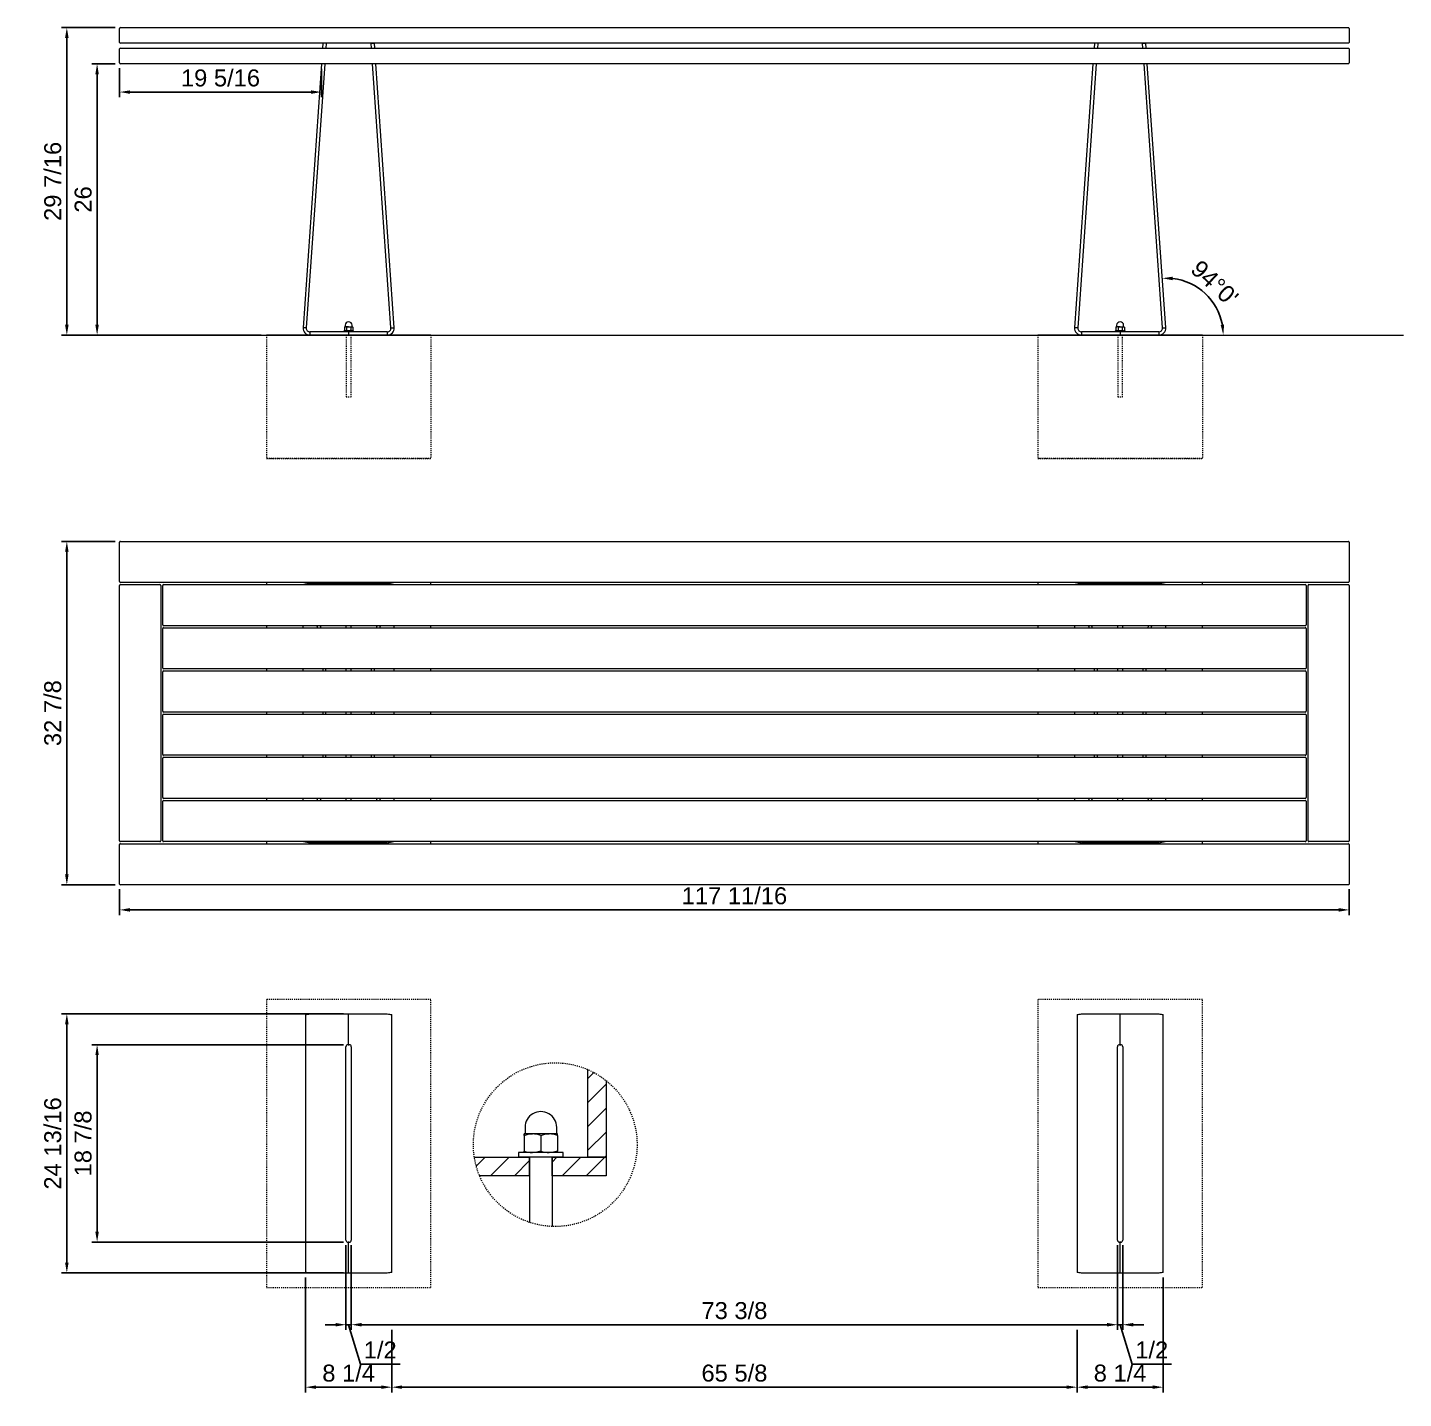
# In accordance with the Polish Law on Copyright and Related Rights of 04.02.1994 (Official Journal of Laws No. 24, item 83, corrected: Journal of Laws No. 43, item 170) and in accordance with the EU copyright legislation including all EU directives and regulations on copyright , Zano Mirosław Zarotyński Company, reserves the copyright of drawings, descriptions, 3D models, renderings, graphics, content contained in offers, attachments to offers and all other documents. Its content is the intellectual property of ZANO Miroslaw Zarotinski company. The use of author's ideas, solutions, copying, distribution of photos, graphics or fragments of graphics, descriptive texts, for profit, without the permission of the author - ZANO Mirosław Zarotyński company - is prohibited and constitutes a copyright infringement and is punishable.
# Model space of a CAD drawing. Header units: inches. Extents: x -2 to 199, y -1 to 130.
# Drawn here: x -2.4 to 129.3, y -1.5 to 129.7 of the extents above; entities that cross this region are included whole.
import ezdxf

# ---------------------------------------------------------------- set-up
doc = ezdxf.new("R2010")
doc.units = ezdxf.units.IN
doc.linetypes.add('HIDDEN', pattern=[1.905, 1.27, -0.635])
for name, color, linetype, lineweight in [('ZANO_R', 7, 'Continuous', 0), ('ZANO_R_przerywana', 250, 'HIDDEN', 0), ('ZANO_W', 1, 'Continuous', 0)]:
    doc.layers.add(name, color=color, linetype=linetype, lineweight=lineweight)
doc.styles.get("Standard").update_dxf_attribs({"font": 'arial.ttf'})
doc.dimstyles.new('amerykanie', dxfattribs={"dimtxt": 50, "dimasz": 50, "dimexe": 0.5, "dimexo": 0.5, "dimgap": 1, "dimtad": 1, "dimdec": 0, "dimzin": 0, "dimlunit": 5, "dimtxsty": 'Standard', "dimcen": 0.09, "dimclrd": 1, "dimclre": 1, "dimclrt": 1, "dimazin": 0, "dimtfac": 1, "dimtdec": 0, "dimtmove": 0, "dimatfit": 3, "dimfxl": 1, "dimtzin": 0, "dimarcsym": 1})

# ---------------------------------------------------------------- blocks, each defined once
blk = doc.blocks.new('*D366')
at = {"layer": 'ZANO_W', "color": 1, "lineweight": -2}
for p, q in [((6.01, 126.24), (3.78, 126.24)), ((4.28, 125.24), (4.28, 101.26)), ((19.98, 100.26), (3.78, 100.26))]:
    blk.add_line(p, q, dxfattribs=at)
at = {"layer": 'ZANO_W', "color": 1}
for points in [[(4.44, 125.24), (4.11, 125.24), (4.28, 126.24)], [(4.11, 101.26), (4.44, 101.26), (4.28, 100.26)]]:
    blk.add_solid(points, dxfattribs=at)
at = {"layer": 'ZANO_W', "color": 1, "insert": (2.95, 113.25), "char_height": 1.625, "attachment_point": 5, "rotation": 90}
blk.add_mtext('26', dxfattribs=at)
blk = doc.blocks.new('*D367')
at = {"layer": 'ZANO_W', "color": 1, "lineweight": -2}
for p, q in [((6.01, 129.7), (0.88, 129.7)), ((1.38, 128.7), (1.38, 101.26)), ((19.98, 100.26), (0.88, 100.26))]:
    blk.add_line(p, q, dxfattribs=at)
at = {"layer": 'ZANO_W', "color": 1}
for points in [[(1.55, 128.7), (1.21, 128.7), (1.38, 129.7)], [(1.21, 101.26), (1.55, 101.26), (1.38, 100.26)]]:
    blk.add_solid(points, dxfattribs=at)
at = {"layer": 'ZANO_W', "color": 1, "insert": (0.04, 114.98), "char_height": 1.625, "attachment_point": 5, "rotation": 90}
blk.add_mtext('29 7/16', dxfattribs=at)
blk = doc.blocks.new('*D368')
at = {"layer": 'ZANO_W', "color": 1, "lineweight": -2}
for p, q in [((6.43, 125.82), (6.43, 123.03)), ((25.76, 125.74), (25.76, 123.03)), ((7.43, 123.53), (24.76, 123.53))]:
    blk.add_line(p, q, dxfattribs=at)
at = {"layer": 'ZANO_W', "color": 1}
for points in [[(7.43, 123.69), (7.43, 123.36), (6.43, 123.53)], [(24.76, 123.36), (24.76, 123.69), (25.76, 123.53)]]:
    blk.add_solid(points, dxfattribs=at)
at = {"layer": 'ZANO_W', "color": 1, "insert": (16.09, 124.87), "char_height": 1.625, "attachment_point": 5}
blk.add_mtext('19 5/16', dxfattribs=at)
blk = doc.blocks.new('*D369')
at = {"layer": 'ZANO_W', "color": 1, "lineweight": -2}
for p, q in [((6.01, 80.53), (0.88, 80.53)), ((1.38, 79.53), (1.38, 48.66)), ((6.01, 47.66), (0.88, 47.66))]:
    blk.add_line(p, q, dxfattribs=at)
at = {"layer": 'ZANO_W', "color": 1}
for points in [[(1.55, 79.53), (1.21, 79.53), (1.38, 80.53)], [(1.21, 48.66), (1.55, 48.66), (1.38, 47.66)]]:
    blk.add_solid(points, dxfattribs=at)
at = {"layer": 'ZANO_W', "color": 1, "insert": (0.04, 64.09), "char_height": 1.625, "attachment_point": 5, "rotation": 90}
blk.add_mtext('32 7/8', dxfattribs=at)
blk = doc.blocks.new('*D370')
at = {"layer": 'ZANO_W', "color": 1, "lineweight": -2}
for p, q in [((27.86, 32.36), (3.78, 32.36)), ((4.28, 31.36), (4.28, 14.46)), ((27.86, 13.46), (3.78, 13.46))]:
    blk.add_line(p, q, dxfattribs=at)
at = {"layer": 'ZANO_W', "color": 1}
for points in [[(4.44, 31.36), (4.11, 31.36), (4.28, 32.36)], [(4.11, 14.46), (4.44, 14.46), (4.28, 13.46)]]:
    blk.add_solid(points, dxfattribs=at)
at = {"layer": 'ZANO_W', "color": 1, "insert": (2.94, 22.91), "char_height": 1.625, "attachment_point": 5, "rotation": 90}
blk.add_mtext('18 7/8', dxfattribs=at)
blk = doc.blocks.new('*D371')
at = {"layer": 'ZANO_W', "color": 1, "lineweight": -2}
for p, q in [((27.86, 35.31), (0.88, 35.31)), ((1.38, 11.51), (1.38, 34.31)), ((27.86, 10.51), (0.88, 10.51))]:
    blk.add_line(p, q, dxfattribs=at)
at = {"layer": 'ZANO_W', "color": 1}
for points in [[(1.55, 34.31), (1.21, 34.31), (1.38, 35.31)], [(1.21, 11.51), (1.55, 11.51), (1.38, 10.51)]]:
    blk.add_solid(points, dxfattribs=at)
at = {"layer": 'ZANO_W', "color": 1, "insert": (0.04, 22.91), "char_height": 1.625, "attachment_point": 5, "rotation": 90}
blk.add_mtext('24 13/16', dxfattribs=at)
blk = doc.blocks.new('*D372')
at = {"layer": 'ZANO_W', "color": 1, "lineweight": -2}
for p, q in [((28.1, 13.16), (28.1, 5.06)), ((28.61, 13.16), (28.61, 5.06)), ((27.1, 5.56), (26.1, 5.56)), ((28.1, 5.56), (28.61, 5.56)), ((29.49, 1.79), (28.36, 5.56)), ((29.61, 5.56), (30.61, 5.56)), ((33.28, 1.79), (29.49, 1.79))]:
    blk.add_line(p, q, dxfattribs=at)
at = {"layer": 'ZANO_W', "color": 1}
for points in [[(27.1, 5.39), (27.1, 5.73), (28.1, 5.56)], [(29.61, 5.73), (29.61, 5.39), (28.61, 5.56)]]:
    blk.add_solid(points, dxfattribs=at)
at = {"layer": 'ZANO_W', "color": 1, "insert": (31.38, 3.13), "char_height": 1.625, "attachment_point": 5}
blk.add_mtext('1/2', dxfattribs=at)
blk = doc.blocks.new('*D373')
at = {"layer": 'ZANO_W', "color": 1, "lineweight": -2}
for p, q in [((28.61, 13.16), (28.61, 5.06)), ((101.96, 13.16), (101.96, 5.06)), ((29.61, 5.56), (100.96, 5.56))]:
    blk.add_line(p, q, dxfattribs=at)
at = {"layer": 'ZANO_W', "color": 1}
for points in [[(29.61, 5.73), (29.61, 5.39), (28.61, 5.56)], [(100.96, 5.39), (100.96, 5.73), (101.96, 5.56)]]:
    blk.add_solid(points, dxfattribs=at)
at = {"layer": 'ZANO_W', "color": 1, "insert": (65.29, 6.9), "char_height": 1.625, "attachment_point": 5}
blk.add_mtext('73 3/8', dxfattribs=at)
blk = doc.blocks.new('*D374')
at = {"layer": 'ZANO_W', "color": 1, "lineweight": -2}
for p, q in [((101.96, 13.16), (101.96, 5.06)), ((102.47, 13.16), (102.47, 5.06)), ((100.96, 5.56), (99.96, 5.56)), ((101.96, 5.56), (102.47, 5.56)), ((103.35, 1.79), (102.21, 5.56)), ((103.47, 5.56), (104.47, 5.56)), ((107.13, 1.79), (103.35, 1.79))]:
    blk.add_line(p, q, dxfattribs=at)
at = {"layer": 'ZANO_W', "color": 1}
for points in [[(100.96, 5.39), (100.96, 5.73), (101.96, 5.56)], [(103.47, 5.73), (103.47, 5.39), (102.47, 5.56)]]:
    blk.add_solid(points, dxfattribs=at)
at = {"layer": 'ZANO_W', "color": 1, "insert": (105.24, 3.13), "char_height": 1.625, "attachment_point": 5}
blk.add_mtext('1/2', dxfattribs=at)
blk = doc.blocks.new('*D376')
at = {"layer": 'ZANO_W', "color": 1, "lineweight": -2}
blk.add_arc((106.63, 100.26), 5.46, 10.5038, 83.4962, dxfattribs=at)
at = {"layer": 'ZANO_W', "color": 1}
for points in [[(107.25, 105.86), (107.25, 105.52), (106.25, 105.71)], [(111.84, 101.24), (112.17, 101.27), (112.09, 100.26)]]:
    blk.add_solid(points, dxfattribs=at)
at = {"layer": 'ZANO_W', "color": 1, "insert": (111.27, 105.24), "char_height": 1.625, "attachment_point": 5, "rotation": 317}
blk.add_mtext("94%%d0'", dxfattribs=at)
blk = doc.blocks.new('*D377')
at = {"layer": 'ZANO_W', "color": 1, "lineweight": -2}
for p, q in [((6.43, 47.24), (6.43, 44.76)), ((124.14, 47.24), (124.14, 44.76)), ((7.43, 45.26), (123.14, 45.26))]:
    blk.add_line(p, q, dxfattribs=at)
at = {"layer": 'ZANO_W', "color": 1}
for points in [[(7.43, 45.43), (7.43, 45.09), (6.43, 45.26)], [(123.14, 45.09), (123.14, 45.43), (124.14, 45.26)]]:
    blk.add_solid(points, dxfattribs=at)
at = {"layer": 'ZANO_W', "color": 1, "insert": (65.29, 46.6), "char_height": 1.625, "attachment_point": 5}
blk.add_mtext('117 11/16', dxfattribs=at)
blk = doc.blocks.new('*D378')
at = {"layer": 'ZANO_W', "color": 1, "lineweight": -2}
for p, q in [((24.23, 10.07), (24.23, -0.92)), ((32.48, 5.06), (32.48, -0.92)), ((25.23, -0.42), (31.48, -0.42))]:
    blk.add_line(p, q, dxfattribs=at)
at = {"layer": 'ZANO_W', "color": 1}
for points in [[(25.23, -0.25), (25.23, -0.58), (24.23, -0.42)], [(31.48, -0.58), (31.48, -0.25), (32.48, -0.42)]]:
    blk.add_solid(points, dxfattribs=at)
at = {"layer": 'ZANO_W', "color": 1, "insert": (28.36, 0.92), "char_height": 1.625, "attachment_point": 5}
blk.add_mtext('8 1/4', dxfattribs=at)
blk = doc.blocks.new('*D379')
at = {"layer": 'ZANO_W', "color": 1, "lineweight": -2}
for p, q in [((32.48, 5.06), (32.48, -0.92)), ((98.09, 5.06), (98.09, -0.92)), ((33.48, -0.42), (97.09, -0.42))]:
    blk.add_line(p, q, dxfattribs=at)
at = {"layer": 'ZANO_W', "color": 1}
for points in [[(33.48, -0.25), (33.48, -0.58), (32.48, -0.42)], [(97.09, -0.58), (97.09, -0.25), (98.09, -0.42)]]:
    blk.add_solid(points, dxfattribs=at)
at = {"layer": 'ZANO_W', "color": 1, "insert": (65.29, 0.92), "char_height": 1.625, "attachment_point": 5}
blk.add_mtext('65 5/8', dxfattribs=at)
blk = doc.blocks.new('*D380')
at = {"layer": 'ZANO_W', "color": 1, "lineweight": -2}
for p, q in [((106.34, 10.07), (106.34, -0.92)), ((98.09, 5.06), (98.09, -0.92)), ((99.09, -0.42), (105.34, -0.42))]:
    blk.add_line(p, q, dxfattribs=at)
at = {"layer": 'ZANO_W', "color": 1}
for points in [[(99.09, -0.25), (99.09, -0.58), (98.09, -0.42)], [(105.34, -0.58), (105.34, -0.25), (106.34, -0.42)]]:
    blk.add_solid(points, dxfattribs=at)
at = {"layer": 'ZANO_W', "color": 1, "insert": (102.21, 0.92), "char_height": 1.625, "attachment_point": 5}
blk.add_mtext('8 1/4', dxfattribs=at)

msp = doc.modelspace()

# ---------------------------------------------------------------- linework, layer by layer
at = {"layer": 'ZANO_R'}
for p, q in [((6.4275, 128.28693), (6.4275, 129.62551)), ((6.50624, 129.70425), (124.06526, 129.70425)), ((124.144, 129.62551), (124.144, 128.28693)), ((124.06526, 128.20819), (6.50624, 128.20819)), ((25.89347, 128.20742), (25.86049, 127.73575)), ((26.20767, 128.18545), (25.89347, 128.20742)), ((26.20767, 128.18545), (26.17622, 127.73575)), ((30.50559, 128.18545), (30.81978, 128.20742)), ((30.53703, 127.73575), (30.50559, 128.18545)), ((30.85276, 127.73575), (30.81978, 128.20742)), ((99.75172, 128.20742), (99.71874, 127.73575)), ((100.06591, 128.18545), (99.75172, 128.20742)), ((100.06591, 128.18545), (100.03447, 127.73575)), ((104.36383, 128.18545), (104.67803, 128.20742)), ((104.39528, 127.73575), (104.36383, 128.18545)), ((104.71101, 127.73575), (104.67803, 128.20742)), ((6.4275, 126.31842), (6.4275, 127.65701)), ((6.50624, 127.73575), (124.06526, 127.73575)), ((124.144, 127.65701), (124.144, 126.31842)), ((124.06526, 126.23968), (6.50624, 126.23968)), ((25.75588, 126.23968), (23.98937, 100.9775)), ((26.07161, 126.23968), (24.30357, 100.95553)), ((32.40969, 100.95553), (30.64165, 126.23968)), ((32.72388, 100.9775), (30.95738, 126.23968)), ((99.61412, 126.23968), (97.84762, 100.9775)), ((99.92985, 126.23968), (98.16181, 100.95553)), ((106.26793, 100.95553), (104.49989, 126.23968)), ((106.58213, 100.9775), (104.81562, 126.23968)), ((4.53395, 100.26152), (129.33882, 100.26152)), ((20.48261, 100.26152), (36.23064, 100.26152)), ((36.23064, 100.26152), (20.48261, 100.26152)), ((24.30357, 100.95553), (23.98937, 100.9775)), ((24.65703, 100.57648), (24.65703, 100.26152)), ((28.35663, 100.57648), (24.65703, 100.57648)), ((27.88419, 100.6749), (27.88419, 100.57648)), ((27.88419, 100.6749), (28.82907, 100.6749)), ((28.0023, 101.06861), (27.94748, 101.03696)), ((27.94748, 101.03696), (27.94748, 100.70655)), ((27.94748, 100.70655), (28.0023, 100.6749)), ((28.0023, 101.06861), (28.04977, 101.06861)), ((28.02198, 101.2064), (28.02198, 101.07845)), ((28.35663, 101.06861), (28.04977, 101.06861)), ((28.12087, 100.26152), (28.59238, 100.26152)), ((28.12087, 100.26152), (28.59238, 100.26152)), ((28.15205, 101.03696), (28.15205, 100.70655)), ((28.35663, 101.06861), (28.66349, 101.06861)), ((32.05622, 100.57648), (28.35663, 100.57648)), ((28.35663, 100.57648), (28.35663, 100.26152)), ((28.5612, 101.03696), (28.5612, 100.70655)), ((28.66349, 101.06861), (28.71096, 101.06861)), ((28.69127, 101.07845), (28.69127, 101.2064)), ((28.76577, 101.03696), (28.71096, 101.06861)), ((28.71096, 100.6749), (28.76577, 100.70655)), ((28.76577, 101.03696), (28.76577, 100.70655)), ((28.82907, 100.57648), (28.82907, 100.6749)), ((32.05622, 100.57648), (32.05622, 100.26152)), ((32.40969, 100.95553), (32.72388, 100.9775)), ((94.34086, 100.26152), (110.08889, 100.26152)), ((110.08889, 100.26152), (94.34086, 100.26152)), ((98.16181, 100.95553), (97.84762, 100.9775)), ((98.51528, 100.57648), (98.51528, 100.26152)), ((102.21487, 100.57648), (98.51528, 100.57648)), ((101.74243, 100.6749), (101.74243, 100.57648)), ((101.74243, 100.6749), (102.68731, 100.6749)), ((101.86054, 101.06861), (101.80573, 101.03696)), ((101.80573, 101.03696), (101.80573, 100.70655)), ((101.80573, 100.70655), (101.86054, 100.6749)), ((101.86054, 101.06861), (101.90801, 101.06861)), ((101.88023, 101.2064), (101.88023, 101.07845)), ((102.21487, 101.06861), (101.90801, 101.06861)), ((101.97912, 100.26152), (102.45063, 100.26152)), ((101.97912, 100.26152), (102.45063, 100.26152)), ((102.0103, 101.03696), (102.0103, 100.70655)), ((102.21487, 101.06861), (102.52173, 101.06861)), ((105.91447, 100.57648), (102.21487, 100.57648)), ((102.21487, 100.57648), (102.21487, 100.26152)), ((102.41945, 101.03696), (102.41945, 100.70655)), ((102.52173, 101.06861), (102.5692, 101.06861)), ((102.54952, 101.07845), (102.54952, 101.2064)), ((102.62402, 101.03696), (102.5692, 101.06861)), ((102.5692, 100.6749), (102.62402, 100.70655)), ((102.62402, 101.03696), (102.62402, 100.70655)), ((102.68731, 100.57648), (102.68731, 100.6749)), ((105.91447, 100.57648), (105.91447, 100.26152)), ((106.26793, 100.95553), (106.58213, 100.9775)), ((6.4275, 76.67277), (6.4275, 80.4523)), ((6.50624, 80.53104), (124.06526, 80.53104)), ((124.144, 80.4523), (124.144, 76.67277)), ((124.06526, 76.59403), (6.50624, 76.59403)), ((20.48261, 76.59403), (20.48261, 76.39718)), ((24.65703, 76.49561), (28.35663, 76.49561)), ((28.35663, 76.39718), (28.35663, 76.49561)), ((28.35663, 76.49561), (32.05622, 76.49561)), ((36.23064, 76.39718), (36.23064, 76.59403)), ((94.34086, 76.59403), (94.34086, 76.39718)), ((98.51528, 76.49561), (102.21487, 76.49561)), ((102.21487, 76.39718), (102.21487, 76.49561)), ((102.21487, 76.49561), (105.91447, 76.49561)), ((110.08889, 76.39718), (110.08889, 76.59403)), ((6.4275, 51.86963), (6.4275, 76.31844)), ((6.50624, 76.39718), (10.28577, 76.39718)), ((10.36451, 76.31844), (10.36451, 51.86963)), ((10.56136, 72.53892), (10.56136, 76.31844)), ((10.6401, 76.39718), (119.9314, 76.39718)), ((120.01014, 76.31844), (120.01014, 72.53892)), ((120.20699, 51.86963), (120.20699, 76.31844)), ((120.28573, 76.39718), (124.06526, 76.39718)), ((124.144, 76.31844), (124.144, 51.86963)), ((119.9314, 72.46018), (10.6401, 72.46018)), ((20.48261, 72.46018), (20.48261, 72.26333)), ((23.98774, 72.46018), (23.98774, 72.26333)), ((25.3117, 72.46018), (25.37857, 72.26333)), ((25.62589, 72.46018), (25.69276, 72.26333)), ((28.10072, 72.46018), (28.10072, 72.26333)), ((28.61253, 72.26333), (28.61253, 72.46018)), ((31.02049, 72.26333), (31.08737, 72.46018)), ((31.33469, 72.26333), (31.40156, 72.46018)), ((32.72551, 72.26333), (32.72551, 72.46018)), ((36.23064, 72.26333), (36.23064, 72.46018)), ((94.34086, 72.46018), (94.34086, 72.26333)), ((97.84599, 72.46018), (97.84599, 72.26333)), ((99.16994, 72.46018), (99.23681, 72.26333)), ((99.48413, 72.46018), (99.55101, 72.26333)), ((101.95897, 72.46018), (101.95897, 72.26333)), ((102.47078, 72.26333), (102.47078, 72.46018)), ((104.87874, 72.26333), (104.94561, 72.46018)), ((105.19293, 72.26333), (105.2598, 72.46018)), ((106.58376, 72.26333), (106.58376, 72.46018)), ((110.08889, 72.26333), (110.08889, 72.46018)), ((10.56136, 68.40506), (10.56136, 72.18459)), ((10.6401, 72.26333), (119.9314, 72.26333)), ((120.01014, 72.18459), (120.01014, 68.40506)), ((10.56136, 64.2712), (10.56136, 68.05073)), ((119.9314, 68.32632), (10.6401, 68.32632)), ((10.6401, 68.12947), (119.9314, 68.12947)), ((20.48261, 68.32632), (20.48261, 68.12947)), ((23.98774, 68.32632), (23.98774, 68.12947)), ((25.87151, 68.32632), (25.87151, 68.12947)), ((26.1857, 68.12947), (26.1857, 68.32632)), ((28.10072, 68.32632), (28.10072, 68.12947)), ((28.61253, 68.12947), (28.61253, 68.32632)), ((30.52756, 68.32632), (30.52756, 68.12947)), ((30.84175, 68.12947), (30.84175, 68.32632)), ((32.72551, 68.12947), (32.72551, 68.32632)), ((36.23064, 68.12947), (36.23064, 68.32632)), ((94.34086, 68.32632), (94.34086, 68.12947)), ((97.84599, 68.32632), (97.84599, 68.12947)), ((99.72975, 68.32632), (99.72975, 68.12947)), ((100.04394, 68.12947), (100.04394, 68.32632)), ((101.95897, 68.32632), (101.95897, 68.12947)), ((102.47078, 68.12947), (102.47078, 68.32632)), ((104.3858, 68.32632), (104.3858, 68.12947)), ((104.69999, 68.12947), (104.69999, 68.32632)), ((106.58376, 68.12947), (106.58376, 68.32632)), ((110.08889, 68.12947), (110.08889, 68.32632)), ((120.01014, 68.05073), (120.01014, 64.2712)), ((10.56136, 60.13735), (10.56136, 63.91687)), ((119.9314, 64.19246), (10.6401, 64.19246)), ((10.6401, 63.99561), (119.9314, 63.99561)), ((20.48261, 64.19246), (20.48261, 63.99561)), ((23.98774, 64.19246), (23.98774, 63.99561)), ((25.87151, 64.19246), (25.87151, 63.99561)), ((26.1857, 63.99561), (26.1857, 64.19246)), ((28.10072, 64.19246), (28.10072, 63.99561)), ((28.61253, 63.99561), (28.61253, 64.19246)), ((30.52756, 64.19246), (30.52756, 63.99561)), ((30.84175, 63.99561), (30.84175, 64.19246)), ((32.72551, 63.99561), (32.72551, 64.19246)), ((36.23064, 63.99561), (36.23064, 64.19246)), ((94.34086, 64.19246), (94.34086, 63.99561)), ((97.84599, 64.19246), (97.84599, 63.99561)), ((99.72975, 64.19246), (99.72975, 63.99561)), ((100.04394, 63.99561), (100.04394, 64.19246)), ((101.95897, 64.19246), (101.95897, 63.99561)), ((102.47078, 63.99561), (102.47078, 64.19246)), ((104.3858, 64.19246), (104.3858, 63.99561)), ((104.69999, 63.99561), (104.69999, 64.19246)), ((106.58376, 63.99561), (106.58376, 64.19246)), ((110.08889, 63.99561), (110.08889, 64.19246)), ((120.01014, 63.91687), (120.01014, 60.13735)), ((10.56136, 56.00349), (10.56136, 59.78301)), ((119.9314, 60.05861), (10.6401, 60.05861)), ((10.6401, 59.86175), (119.9314, 59.86175)), ((20.48261, 60.05861), (20.48261, 59.86175)), ((23.98774, 60.05861), (23.98774, 59.86175)), ((25.87151, 60.05861), (25.87151, 59.86175)), ((26.1857, 59.86175), (26.1857, 60.05861)), ((28.10072, 60.05861), (28.10072, 59.86175)), ((28.61253, 59.86175), (28.61253, 60.05861)), ((30.52756, 60.05861), (30.52756, 59.86175)), ((30.84175, 59.86175), (30.84175, 60.05861)), ((32.72551, 59.86175), (32.72551, 60.05861)), ((36.23064, 59.86175), (36.23064, 60.05861)), ((94.34086, 60.05861), (94.34086, 59.86175)), ((97.84599, 60.05861), (97.84599, 59.86175)), ((99.72975, 60.05861), (99.72975, 59.86175)), ((100.04394, 59.86175), (100.04394, 60.05861)), ((101.95897, 60.05861), (101.95897, 59.86175)), ((102.47078, 59.86175), (102.47078, 60.05861)), ((104.3858, 60.05861), (104.3858, 59.86175)), ((104.69999, 59.86175), (104.69999, 60.05861)), ((106.58376, 59.86175), (106.58376, 60.05861)), ((110.08889, 59.86175), (110.08889, 60.05861)), ((120.01014, 59.78301), (120.01014, 56.00349)), ((10.56136, 51.86963), (10.56136, 55.64916)), ((119.9314, 55.92475), (10.6401, 55.92475)), ((10.6401, 55.7279), (119.9314, 55.7279)), ((20.48261, 55.92475), (20.48261, 55.7279)), ((23.98774, 55.92475), (23.98774, 55.7279)), ((25.37857, 55.92475), (25.3117, 55.7279)), ((25.69276, 55.92475), (25.62589, 55.7279)), ((28.10072, 55.92475), (28.10072, 55.7279)), ((28.61253, 55.7279), (28.61253, 55.92475)), ((31.08737, 55.7279), (31.02049, 55.92475)), ((31.40156, 55.7279), (31.33469, 55.92475)), ((32.72551, 55.7279), (32.72551, 55.92475)), ((36.23064, 55.7279), (36.23064, 55.92475)), ((94.34086, 55.92475), (94.34086, 55.7279)), ((97.84599, 55.92475), (97.84599, 55.7279)), ((99.23681, 55.92475), (99.16994, 55.7279)), ((99.55101, 55.92475), (99.48413, 55.7279)), ((101.95897, 55.92475), (101.95897, 55.7279)), ((102.47078, 55.7279), (102.47078, 55.92475)), ((104.94561, 55.7279), (104.87874, 55.92475)), ((105.2598, 55.7279), (105.19293, 55.92475)), ((106.58376, 55.7279), (106.58376, 55.92475)), ((110.08889, 55.7279), (110.08889, 55.92475)), ((120.01014, 55.64916), (120.01014, 51.86963)), ((6.4275, 47.73577), (6.4275, 51.5153)), ((10.28577, 51.79089), (6.50624, 51.79089)), ((6.50624, 51.59404), (124.06526, 51.59404)), ((119.9314, 51.79089), (10.6401, 51.79089)), ((20.48261, 51.79089), (20.48261, 51.59404)), ((28.35663, 51.69247), (24.65703, 51.69247)), ((28.35663, 51.69247), (28.35663, 51.79089)), ((32.05622, 51.69247), (28.35663, 51.69247)), ((36.23064, 51.59404), (36.23064, 51.79089)), ((94.34086, 51.79089), (94.34086, 51.59404)), ((102.21487, 51.69247), (98.51528, 51.69247)), ((102.21487, 51.69247), (102.21487, 51.79089)), ((105.91447, 51.69247), (102.21487, 51.69247)), ((110.08889, 51.59404), (110.08889, 51.79089)), ((124.06526, 51.79089), (120.28573, 51.79089)), ((124.144, 51.5153), (124.144, 47.73577)), ((124.06526, 47.65703), (6.50624, 47.65703)), ((24.23003, 35.25019), (24.23003, 10.56754)), ((24.65703, 35.31044), (28.35663, 35.31044)), ((28.35663, 35.31044), (32.05622, 35.31044)), ((28.35663, 32.35768), (28.35663, 35.31044)), ((32.48323, 10.56754), (32.48323, 35.25019)), ((98.08827, 35.25019), (98.08827, 10.56754)), ((98.51528, 35.31044), (102.21487, 35.31044)), ((102.21487, 32.35768), (102.21487, 35.31044)), ((102.21487, 35.31044), (105.91447, 35.31044)), ((106.34147, 10.56754), (106.34147, 35.25019)), ((28.10072, 13.6569), (28.10072, 32.16083)), ((28.29757, 32.35768), (28.35663, 32.35768)), ((28.35663, 32.35768), (28.41568, 32.35768)), ((28.61253, 32.16083), (28.61253, 13.6569)), ((101.95897, 13.6569), (101.95897, 32.16083)), ((102.15582, 32.35768), (102.21487, 32.35768)), ((102.21487, 32.35768), (102.27393, 32.35768)), ((102.47078, 32.16083), (102.47078, 13.6569)), ((51.21506, 29.99874), (51.21506, 21.59079)), ((51.21506, 29.08118), (51.83488, 29.701)), ((51.21506, 26.79369), (52.99813, 28.57676)), ((52.99813, 28.93788), (52.99813, 21.59079)), ((51.21506, 24.5062), (52.99813, 26.28927)), ((45.15263, 23.6763), (45.15263, 23.81963)), ((45.955, 23.81963), (45.15263, 23.81963)), ((45.15263, 23.6763), (45.54573, 23.78029)), ((45.24178, 24.4437), (45.24178, 23.86421)), ((45.54573, 23.78029), (45.955, 23.81963)), ((47.55977, 23.81963), (45.955, 23.81963)), ((46.75739, 23.6763), (47.1505, 23.78029)), ((47.1505, 23.78029), (47.55977, 23.81963)), ((48.36215, 23.81963), (47.55977, 23.81963)), ((48.273, 23.86421), (48.273, 24.4437)), ((48.36215, 23.6763), (48.36215, 23.81963)), ((51.21506, 22.21871), (52.99813, 24.00178)), ((45.15263, 23.6763), (45.15263, 22.17989)), ((46.75739, 23.6763), (46.75739, 22.17989)), ((48.36215, 23.6763), (48.36215, 22.17989)), ((40.39069, 21.59479), (45.68755, 21.59079)), ((40.57527, 20.72887), (41.44099, 21.59459)), ((41.94161, 19.80772), (43.72643, 21.59255)), ((44.22909, 19.80772), (45.68755, 21.26617)), ((44.6177, 22.03656), (44.6177, 21.5908)), ((48.89707, 22.03656), (44.6177, 22.03656)), ((48.89707, 21.5908), (44.6177, 21.5908)), ((45.15263, 22.03656), (45.15263, 22.17989)), ((45.68755, 19.80772), (45.68755, 21.59079)), ((45.68755, 21.59079), (45.68755, 15.34851)), ((46.36428, 22.0759), (45.955, 22.03656)), ((46.75739, 22.17989), (46.36428, 22.0759)), ((47.96904, 22.0759), (47.55977, 22.03656)), ((47.82723, 19.80772), (47.82723, 21.59079)), ((47.82723, 21.59079), (52.99813, 21.59079)), ((47.82723, 21.59079), (47.82723, 14.96256)), ((47.82723, 21.11837), (48.29965, 21.59079)), ((48.36215, 22.17989), (47.96904, 22.0759)), ((48.36215, 22.03656), (48.36215, 22.17989)), ((48.80407, 19.80772), (50.58714, 21.59079)), ((48.89707, 21.5908), (48.89707, 22.03656)), ((51.09156, 19.80772), (52.87463, 21.59079)), ((52.99813, 21.59079), (51.21506, 21.59079)), ((52.87463, 21.59079), (52.99813, 21.71429)), ((45.68755, 19.80772), (40.85456, 19.80772)), ((52.99813, 19.80772), (47.82723, 19.80772)), ((28.35663, 13.46005), (28.29757, 13.46005)), ((28.41568, 13.46005), (28.35663, 13.46005)), ((28.35663, 10.5073), (28.35663, 13.46005)), ((102.21487, 13.46005), (102.15582, 13.46005)), ((102.27393, 13.46005), (102.21487, 13.46005)), ((102.21487, 10.5073), (102.21487, 13.46005)), ((28.35663, 10.5073), (24.65703, 10.5073)), ((32.05622, 10.5073), (28.35663, 10.5073)), ((102.21487, 10.5073), (98.51528, 10.5073)), ((105.91447, 10.5073), (102.21487, 10.5073))]:
    msp.add_line(p, q, dxfattribs=at)
at = {"layer": 'ZANO_R', "flags": 128}
for points in [[(27.94748, 101.03696), (27.9976, 101.05992), (28.04977, 101.06861)], [(28.15205, 100.70655), (28.10194, 100.68359), (28.04977, 100.6749)], [(28.15205, 101.03696), (28.30397, 101.06636), (28.35663, 101.06861)], [(28.35663, 100.6749), (28.30397, 100.67715), (28.15205, 100.70655)], [(28.35663, 101.06861), (28.51322, 101.04952), (28.5612, 101.03696)], [(28.5612, 100.70655), (28.51322, 100.69399), (28.35663, 100.6749)], [(28.5612, 101.03696), (28.61131, 101.05992), (28.66349, 101.06861)], [(28.76577, 100.70655), (28.71566, 100.68359), (28.66349, 100.6749)], [(101.80573, 101.03696), (101.85584, 101.05992), (101.90801, 101.06861)], [(102.0103, 100.70655), (101.96019, 100.68359), (101.90801, 100.6749)], [(102.0103, 101.03696), (102.16222, 101.06636), (102.21487, 101.06861)], [(102.21487, 100.6749), (102.16222, 100.67715), (102.0103, 100.70655)], [(102.21487, 101.06861), (102.37147, 101.04952), (102.41945, 101.03696)], [(102.41945, 100.70655), (102.37147, 100.69399), (102.21487, 100.6749)], [(102.41945, 101.03696), (102.46956, 101.05992), (102.52173, 101.06861)], [(102.62402, 100.70655), (102.5739, 100.68359), (102.52173, 100.6749)], [(24.65703, 76.49561), (24.53636, 76.46535), (24.43011, 76.43509), (24.35101, 76.40483), (24.34026, 76.39718)], [(98.51528, 76.49561), (98.3946, 76.46535), (98.28836, 76.43509), (98.20925, 76.40483), (98.19851, 76.39718)], [(32.05622, 51.69247), (32.1769, 51.72273), (32.28314, 51.75299), (32.36225, 51.78324), (32.373, 51.79089)], [(105.91447, 51.69247), (106.03514, 51.72273), (106.14139, 51.75299), (106.22049, 51.78324), (106.23124, 51.79089)]]:
    msp.add_lwpolyline(points, dxfattribs=at)
at = {"layer": 'ZANO_R'}
msp.add_lwpolyline([(52.99813, 21.59079), (52.99813, 19.80772)], dxfattribs=at)
for centre, radius, start, end in [((6.50624, 129.62551), 0.07874, 90, 180), ((124.06526, 129.62551), 0.07874, 0, 90), ((6.50624, 128.28693), 0.07874, 180, 270), ((124.06526, 128.28693), 0.07874, 270, 0), ((6.50624, 127.65701), 0.07874, 90, 180), ((124.06526, 127.65701), 0.07874, 0, 90), ((6.50624, 126.31842), 0.07874, 180, 270), ((124.06526, 126.31842), 0.07874, 270, 0), ((28.35663, 101.2064), 0.33465, 90, 180), ((28.35663, 101.2064), 0.33465, 0, 90), ((102.21487, 101.2064), 0.33465, 90, 180), ((102.21487, 101.2064), 0.33465, 0, 90), ((24.65704, 100.93081), 0.6693, 176.0003797, 269.9996403), ((24.65704, 100.93081), 0.35433, 176.0002901, 269.9992897), ((28.054, 100.86969), 0.19483, 236.859153, 268.7569724), ((28.01214, 101.07845), 0.00984, 270, 0), ((28.04554, 100.87383), 0.19482, 56.8581168, 88.7572287), ((28.66771, 100.86969), 0.19483, 236.859153, 268.7569724), ((28.65926, 100.87383), 0.19482, 56.8581168, 88.7572287), ((28.70112, 101.07845), 0.00984, 180, 270), ((32.05622, 100.93081), 0.66929, 270.0001294, 3.9998505), ((32.05622, 100.93081), 0.35433, 269.9997994, 4.0002414), ((98.51528, 100.93081), 0.66929, 175.9999544, 270.0000656), ((98.51528, 100.93081), 0.35433, 175.9996855, 270.0002738), ((101.91224, 100.86968), 0.19482, 236.8579868, 268.7573962), ((101.87038, 101.07845), 0.00984, 270, 0), ((101.90379, 100.87382), 0.19483, 56.859283, 88.7568049), ((102.52596, 100.86968), 0.19482, 236.8579868, 268.7573962), ((102.5175, 100.87382), 0.19483, 56.859283, 88.7568049), ((102.55936, 101.07845), 0.00984, 180, 270), ((105.91447, 100.93081), 0.66929, 270.0001294, 3.9998505), ((105.91447, 100.93081), 0.35433, 270.0005961, 3.9998241), ((6.50624, 80.4523), 0.07874, 90, 180), ((124.06526, 80.4523), 0.07874, 0, 90), ((6.50624, 76.67277), 0.07874, 180, 270), ((25.05917, 72.13047), 4.38363, 95.2635089, 103.2621992), ((31.5682, 71.58397), 4.93582, 77.2024878, 84.3256586), ((31.81215, 75.15713), 1.36055, 65.7045623, 79.6658243), ((98.91735, 72.13084), 4.38324, 95.2631595, 103.2625486), ((105.4264, 71.5837), 4.93609, 77.2026628, 84.3254132), ((105.67037, 75.15704), 1.36064, 65.7049557, 79.6651889), ((124.06526, 76.67277), 0.07874, 270, 0), ((6.50624, 76.31844), 0.07874, 90, 180), ((10.28577, 76.31844), 0.07874, 0, 90), ((10.6401, 76.31844), 0.07874, 90, 180), ((119.9314, 76.31844), 0.07874, 0, 90), ((120.28573, 76.31844), 0.07874, 90, 180), ((124.06526, 76.31844), 0.07874, 0, 90), ((10.6401, 72.53892), 0.07874, 180, 270), ((119.9314, 72.53892), 0.07874, 270, 0), ((10.6401, 72.18459), 0.07874, 90, 180), ((119.9314, 72.18459), 0.07874, 0, 90), ((10.6401, 68.40506), 0.07874, 180, 270), ((10.6401, 68.05073), 0.07874, 90, 180), ((119.9314, 68.40506), 0.07874, 270, 0), ((119.9314, 68.05073), 0.07874, 0, 90), ((10.6401, 64.2712), 0.07874, 180, 270), ((10.6401, 63.91687), 0.07874, 90, 180), ((119.9314, 64.2712), 0.07874, 270, 0), ((119.9314, 63.91687), 0.07874, 0, 90), ((10.6401, 60.13735), 0.07874, 180, 270), ((10.6401, 59.78301), 0.07874, 90, 180), ((119.9314, 60.13735), 0.07874, 270, 0), ((119.9314, 59.78301), 0.07874, 0, 90), ((10.6401, 56.00349), 0.07874, 180, 270), ((10.6401, 55.64916), 0.07874, 90, 180), ((119.9314, 56.00349), 0.07874, 270, 0), ((119.9314, 55.64916), 0.07874, 0, 90), ((6.50624, 51.86963), 0.07874, 180, 270), ((6.50624, 51.5153), 0.07874, 90, 180), ((10.28577, 51.86963), 0.07874, 270, 0), ((10.6401, 51.86963), 0.07874, 180, 270), ((25.1451, 56.60437), 4.93609, 257.2026628, 264.3254132), ((24.90113, 53.03103), 1.36064, 245.7049557, 259.6651889), ((31.65415, 56.05723), 4.38324, 275.2631595, 283.2625486), ((99.0033, 56.6041), 4.93582, 257.2024878, 264.3256586), ((98.75935, 53.03094), 1.36055, 245.7045623, 259.6658243), ((105.51233, 56.05761), 4.38363, 275.2635089, 283.2621992), ((119.9314, 51.86963), 0.07874, 270, 0), ((120.28573, 51.86963), 0.07874, 180, 270), ((124.06526, 51.86963), 0.07874, 270, 0), ((124.06526, 51.5153), 0.07874, 0, 90), ((6.50624, 47.73577), 0.07874, 180, 270), ((124.06526, 47.73577), 0.07874, 270, 0), ((23.61381, 41.16091), 5.94276, 275.9517927, 280.1103452), ((33.10189, 41.17826), 5.96027, 259.8957986, 264.0421506), ((97.4721, 41.16069), 5.94253, 275.9516573, 280.1103934), ((106.96012, 41.17815), 5.96015, 259.895727, 264.0421351), ((28.29757, 32.16083), 0.19685, 90, 180), ((28.41568, 32.16083), 0.19685, 0, 90), ((102.15582, 32.16083), 0.19685, 90, 180), ((102.27393, 32.16083), 0.19685, 0, 90), ((46.75739, 24.44371), 1.51561, 359.9997308, 180.0002692), ((45.1972, 23.86422), 0.04459, 270.0029354, 359.9902351), ((45.93449, 21.38722), 2.4325, 70.2269566, 89.5167659), ((47.53925, 21.38722), 2.4325, 70.2269566, 89.5167659), ((48.31758, 23.86422), 0.04459, 180.0097649, 269.9970646), ((45.97554, 24.46912), 2.43265, 250.2279308, 269.5162644), ((47.5803, 24.46912), 2.43265, 250.2279308, 269.5162644), ((28.29757, 13.6569), 0.19685, 180, 270), ((28.41568, 13.6569), 0.19685, 270, 0), ((102.15582, 13.6569), 0.19685, 180, 270), ((102.27393, 13.6569), 0.19685, 270, 0), ((23.61138, 4.63958), 5.96015, 79.895727, 84.0421351), ((33.09941, 4.65705), 5.94253, 95.9516573, 100.1103934), ((97.46962, 4.63947), 5.96027, 79.8957986, 84.0421506), ((106.95769, 4.65682), 5.94276, 95.9517927, 100.1103452)]:
    msp.add_arc(centre, radius, start, end, dxfattribs=at)
at = {"layer": 'ZANO_R_przerywana', "ltscale": 0.05}
for p, q in [((20.48261, 100.26152), (20.48261, 88.4505)), ((20.48261, 100.26152), (20.48261, 88.4505)), ((28.12041, 100.26152), (28.12041, 94.35601)), ((28.59285, 94.35601), (28.59285, 100.26152)), ((36.23064, 100.26152), (36.23064, 88.4505)), ((36.23064, 100.26152), (36.23064, 88.4505)), ((94.34086, 100.26152), (94.34086, 88.4505)), ((94.34086, 100.26152), (94.34086, 88.4505)), ((101.97865, 100.26152), (101.97865, 94.35601)), ((102.45109, 94.35601), (102.45109, 100.26152)), ((110.08889, 100.26152), (110.08889, 88.4505)), ((110.08889, 100.26152), (110.08889, 88.4505)), ((28.12041, 94.35601), (28.59285, 94.35601)), ((28.12087, 94.35601), (28.59238, 94.35601)), ((101.97865, 94.35601), (102.45109, 94.35601)), ((101.97912, 94.35601), (102.45063, 94.35601)), ((20.48261, 88.4505), (36.23064, 88.4505)), ((36.23064, 88.4505), (20.48261, 88.4505)), ((94.34086, 88.4505), (110.08889, 88.4505)), ((110.08889, 88.4505), (94.34086, 88.4505)), ((36.23064, 36.68839), (20.48261, 36.68839)), ((20.48261, 36.68839), (20.48261, 9.12934)), ((36.23064, 9.12934), (36.23064, 36.68839)), ((94.34086, 36.68839), (94.34086, 9.12934)), ((110.08889, 36.68839), (94.34086, 36.68839)), ((110.08889, 9.12934), (110.08889, 36.68839)), ((20.48261, 9.12934), (36.23064, 9.12934)), ((94.34086, 9.12934), (110.08889, 9.12934))]:
    msp.add_line(p, q, dxfattribs=at)
at = {"layer": 'ZANO_R_przerywana', "color": 1, "ltscale": 0.05}
msp.add_circle((48.135, 22.79297), 7.83645, dxfattribs=at)

# ---------------------------------------------------------------- dimensions: what is measured, and where the dimension line sits
at = {"layer": 'ZANO_W'}
for base, p1, p2, picture, middle in [((1.38044, 100.26152), (6.50624, 129.70425), (20.48261, 100.26152), '*D367', (0.04023, 114.98288)), ((4.27768, 100.26152), (6.50624, 126.23968), (20.48261, 100.26152), '*D366', (2.948, 113.2506)), ((1.38044, 47.65703), (6.50624, 80.53104), (6.50624, 47.65703), '*D369', (0.03968, 64.09404)), ((1.38044, 35.31044), (28.35663, 10.5073), (28.35663, 35.31044), '*D371', (0.03968, 22.90887)), ((4.27768, 13.46005), (28.35663, 32.35768), (28.35663, 13.46005), '*D370', (2.93747, 22.90887))]:
    dim = msp.add_linear_dim(base=base, p1=p1, p2=p2, angle=90, dimstyle='amerykanie', override={"dimtxt": 1.625, "dimasz": 1, "dimgap": 0.5, "dimdec": 4, "dimaunit": 1, "dimadec": 1, "dimtdec": 4, "dimtmove": 1, "dimfrac": 2}, dxfattribs=at)
    dim.commit()
    dim.dimension.update_dxf_attribs({"geometry": picture, "text_midpoint": middle})
for base, p1, p2, picture, middle in [((25.75588, 123.52688), (6.4275, 126.31842), (25.75588, 126.23968), '*D368', (16.09169, 124.86709)), ((124.144, 45.26038), (6.4275, 47.73577), (124.144, 47.73577), '*D377', (65.28575, 46.60059)), ((28.61253, 5.56124), (28.10072, 13.6569), (28.61253, 13.6569), '*D372', (29.98782, 3.13082)), ((101.95897, 5.56124), (28.61253, 13.6569), (101.95897, 13.6569), '*D373', (65.28575, 6.90201)), ((102.47078, 5.56124), (101.95897, 13.6569), (102.47078, 13.6569), '*D374', (103.84607, 3.13082)), ((32.48323, -0.41551), (24.23003, 10.56754), (32.48323, 5.56124), '*D378', (28.35663, 0.92471)), ((106.34147, -0.41551), (98.08827, 5.56124), (106.34147, 10.56754), '*D380', (102.21487, 0.92471)), ((98.08827, -0.41551), (32.48323, 5.56124), (98.08827, 5.56124), '*D379', (65.28575, 0.92471))]:
    dim = msp.add_linear_dim(base=base, p1=p1, p2=p2, dimstyle='amerykanie', override={"dimtxt": 1.625, "dimasz": 1, "dimgap": 0.5, "dimdec": 4, "dimaunit": 1, "dimadec": 1, "dimtdec": 4, "dimtmove": 1, "dimfrac": 2}, dxfattribs=at)
    dim.commit()
    dim.dimension.update_dxf_attribs({"geometry": picture, "text_midpoint": middle})
dim = msp.add_angular_dim_2l(base=(111.29794, 103.10205), line1=((4.53395, 100.26152), (129.33882, 100.26152)), line2=((106.58213, 100.9775), (104.81562, 126.23968)), dimstyle='amerykanie', override={"dimtxt": 1.625, "dimasz": 1, "dimgap": 0.5, "dimdec": 4, "dimaunit": 1, "dimadec": 1, "dimtdec": 4, "dimtmove": 1, "dimfrac": 2}, dxfattribs=at)
dim.commit()
dim.dimension.update_dxf_attribs({"geometry": '*D376', "text_midpoint": (111.27156, 105.23663)})

doc.saveas('drawing.dxf')
